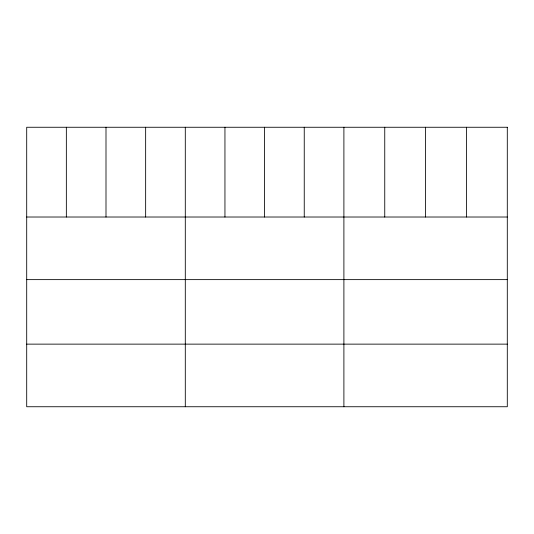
<?xml version="1.0" encoding="UTF-8"?>
<svg xmlns="http://www.w3.org/2000/svg" width="534" height="534" viewBox="0 0 534 534"><rect width="100%" height="100%" fill="white"/><g stroke="black" fill="none" stroke-linecap="round" stroke-linejoin="round"><path stroke-width="0.8" d="M26.7 217.018L507.3 217.018M26.7 279.629L507.3 279.629M26.7 344.136L507.3 344.136M466.449 127.259L466.449 217.018M425.598 127.259L425.598 217.018M384.747 127.259L384.747 217.018M343.896 127.259L343.896 406.741M304.247 127.259L304.247 217.018M264.597 127.259L264.597 217.018M224.947 127.259L224.947 217.018M185.298 127.259L185.298 406.741M145.648 127.259L145.648 217.018M105.999 127.259L105.999 217.018M66.35 127.259L66.35 217.018M507.3 127.259L26.7 127.259L26.7 406.741L507.3 406.741L507.3 127.259"/></g></svg>
